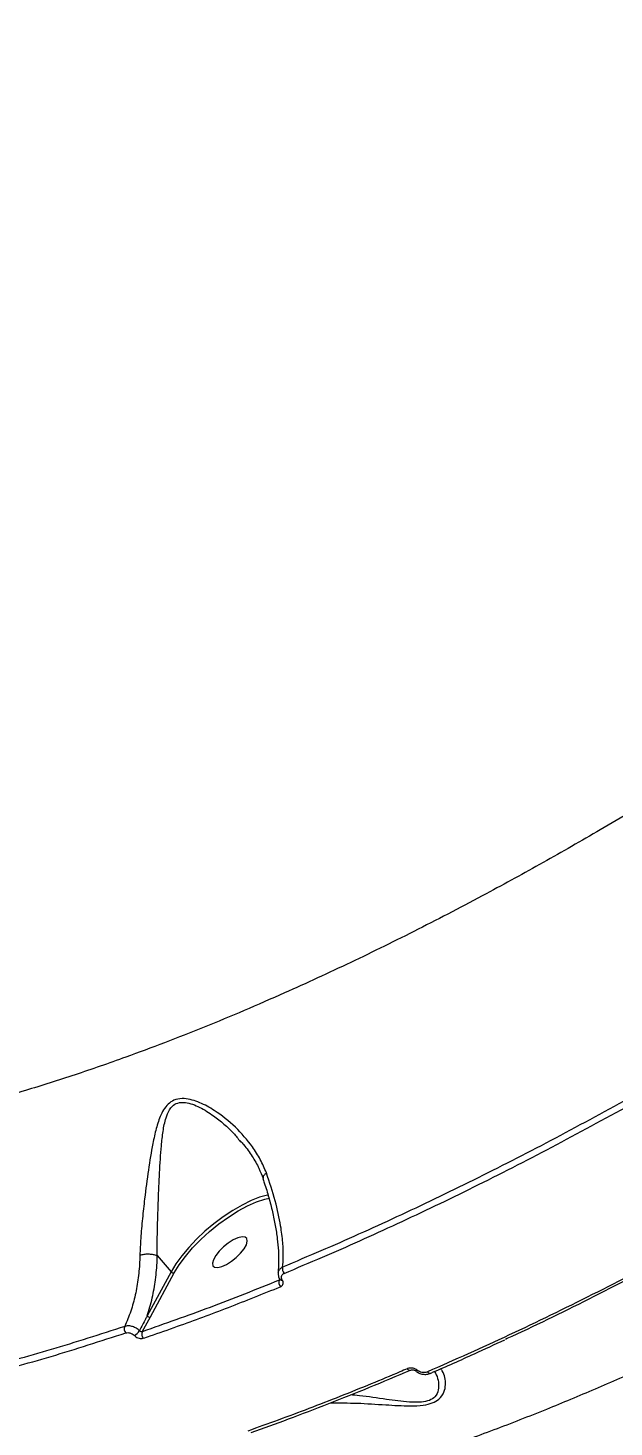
# Model space of a CAD drawing. Header units: millimetres. Extents: x -6328 to 5334, y -5037 to 4112.
# Drawn here: x -3159.2 to -3038.5, y -73.4 to 215 of the extents above; entities that cross this region are included whole.
import ezdxf

# ---------------------------------------------------------------- set-up
doc = ezdxf.new("R2010")
doc.units = ezdxf.units.MM
for name, color, linetype in [('DIKOM_ЗОНА', 80, 'Continuous'), ('DIKOM_ОБЪЕКТ', 7, 'Continuous'), ('DIKOM_РАЗМЕР_ЗОНА', 7, 'Continuous'), ('DIKOM_РАЗМЕР_ОБЪЕКТА', 7, 'Continuous')]:
    doc.layers.add(name, color=color, linetype=linetype)
doc.styles.add('style1', font='arial.ttf', dxfattribs={"width": 0.8})
doc.dimstyles.new('1-50', dxfattribs={"dimtxt": 300, "dimasz": 200, "dimexe": 100, "dimexo": 0, "dimgap": 100, "dimtad": 1, "dimtxsty": 'style1', "dimcen": 200, "dimclrd": 7, "dimclre": 7, "dimclrt": 7, "dimadec": 1, "dimazin": 2, "dimtfac": 1, "dimtmove": 0, "dimatfit": 2, "dimfxl": 0, "dimlwd": 25, "dimlwe": 18, "dimarcsym": 0})

# ---------------------------------------------------------------- blocks, each defined once
blk = doc.blocks.new('*D0')
at = {"layer": 'Defpoints', "color": 0, "transparency": 16777216}
for p in [(-3539.45, 760.32), (3333.52, 448.13), (3333.52, -4437.11)]:
    blk.add_point(p, dxfattribs=at)
at = {"layer": 'DIKOM_РАЗМЕР_ОБЪЕКТА', "color": 7, "lineweight": 18, "transparency": 16777216}
for p, q in [((-3539.45, 760.32), (-3539.45, -4537.11)), ((3333.52, 448.13), (3333.52, -4537.11))]:
    blk.add_line(p, q, dxfattribs=at)
at = {"layer": 'DIKOM_РАЗМЕР_ОБЪЕКТА', "color": 7, "lineweight": 25, "transparency": 16777216}
blk.add_line((-3339.45, -4437.11), (3133.52, -4437.11), dxfattribs=at)
at = {"layer": 'DIKOM_РАЗМЕР_ОБЪЕКТА', "color": 7, "transparency": 16777216}
for points in [[(-3339.45, -4403.77), (-3339.45, -4470.44), (-3539.45, -4437.11)], [(3133.52, -4403.77), (3133.52, -4470.44), (3333.52, -4437.11)]]:
    blk.add_solid(points, dxfattribs=at)
at = {"layer": 'DIKOM_РАЗМЕР_ОБЪЕКТА', "color": 7, "transparency": 16777216, "insert": (-102.96, -4183.94), "char_height": 300, "attachment_point": 5, "style": 'style1'}
blk.add_mtext('6900', dxfattribs=at)
blk = doc.blocks.new('*D1')
at = {"layer": 'Defpoints', "color": 0, "transparency": 16777216}
for p in [(-5040.91, 625.75), (5333.52, 448.13), (5333.52, -4936.78)]:
    blk.add_point(p, dxfattribs=at)
at = {"layer": 'DIKOM_РАЗМЕР_ЗОНА', "color": 7, "lineweight": 18, "transparency": 16777216}
for p, q in [((-5040.91, 625.75), (-5040.91, -5036.78)), ((5333.52, 448.13), (5333.52, -5036.78))]:
    blk.add_line(p, q, dxfattribs=at)
at = {"layer": 'DIKOM_РАЗМЕР_ЗОНА', "color": 7, "lineweight": 25, "transparency": 16777216}
blk.add_line((-4840.91, -4936.78), (5133.52, -4936.78), dxfattribs=at)
at = {"layer": 'DIKOM_РАЗМЕР_ЗОНА', "color": 7, "transparency": 16777216}
for points in [[(-4840.91, -4903.45), (-4840.91, -4970.11), (-5040.91, -4936.78)], [(5133.52, -4903.45), (5133.52, -4970.11), (5333.52, -4936.78)]]:
    blk.add_solid(points, dxfattribs=at)
at = {"layer": 'DIKOM_РАЗМЕР_ЗОНА', "color": 7, "transparency": 16777216, "insert": (-104.69, -4683.61), "char_height": 300, "attachment_point": 5, "style": 'style1'}
blk.add_mtext('10400', dxfattribs=at)
blk = doc.blocks.new('*D2')
at = {"layer": 'Defpoints', "color": 0, "transparency": 16777216}
for p in [(-5303.77, 2121.42), (-1621.11, 2121.42), (560.33, -2395.62)]:
    blk.add_point(p, dxfattribs=at)
at = {"layer": 'DIKOM_РАЗМЕР_ОБЪЕКТА', "color": 7, "lineweight": 18, "transparency": 16777216}
for p, q in [((-1621.11, 2121.42), (-5403.77, 2121.42)), ((560.33, -2395.62), (-5403.77, -2395.62))]:
    blk.add_line(p, q, dxfattribs=at)
at = {"layer": 'DIKOM_РАЗМЕР_ОБЪЕКТА', "color": 7, "lineweight": 25, "transparency": 16777216}
blk.add_line((-5303.77, -2195.62), (-5303.77, 1921.42), dxfattribs=at)
at = {"layer": 'DIKOM_РАЗМЕР_ОБЪЕКТА', "color": 7, "transparency": 16777216}
for points in [[(-5337.11, 1921.42), (-5270.44, 1921.42), (-5303.77, 2121.42)], [(-5337.11, -2195.62), (-5270.44, -2195.62), (-5303.77, -2395.62)]]:
    blk.add_solid(points, dxfattribs=at)
at = {"layer": 'DIKOM_РАЗМЕР_ОБЪЕКТА', "color": 7, "transparency": 16777216, "insert": (-5556.94, -137.1), "char_height": 300, "attachment_point": 5, "rotation": 90, "style": 'style1'}
blk.add_mtext('4500', dxfattribs=at)
blk = doc.blocks.new('*D3')
at = {"layer": 'Defpoints', "color": 0, "transparency": 16777216}
for p in [(-1814.92, 4111.71), (-5877.98, -3895.62), (33.33, -3895.62)]:
    blk.add_point(p, dxfattribs=at)
at = {"layer": 'DIKOM_РАЗМЕР_ЗОНА', "color": 7, "lineweight": 18, "transparency": 16777216}
for p, q in [((-1814.92, 4111.71), (-5977.98, 4111.71)), ((33.33, -3895.62), (-5977.98, -3895.62))]:
    blk.add_line(p, q, dxfattribs=at)
at = {"layer": 'DIKOM_РАЗМЕР_ЗОНА', "color": 7, "lineweight": 25, "transparency": 16777216}
blk.add_line((-5877.98, 3911.71), (-5877.98, -3695.62), dxfattribs=at)
at = {"layer": 'DIKOM_РАЗМЕР_ЗОНА', "color": 7, "transparency": 16777216}
for points in [[(-5911.31, 3911.71), (-5844.65, 3911.71), (-5877.98, 4111.71)], [(-5911.31, -3695.62), (-5844.65, -3695.62), (-5877.98, -3895.62)]]:
    blk.add_solid(points, dxfattribs=at)
at = {"layer": 'DIKOM_РАЗМЕР_ЗОНА', "color": 7, "transparency": 16777216, "insert": (-6131.15, 108.05), "char_height": 300, "attachment_point": 5, "rotation": 90, "style": 'style1'}
blk.add_mtext('8000', dxfattribs=at)

msp = doc.modelspace()

# ---------------------------------------------------------------- linework, layer by layer
at = {"layer": 'DIKOM_ЗОНА', "color": 3, "lineweight": 15}
msp.add_lwpolyline([(-2227.791, 4022.501, -0.4004134), (-924.694, 3567.218), (-783.266, 3290.817), (-574.315, 2882.448, 0.2815691), (-351.757, 2746.326), (3559.672, 2746.326, -0.2314536), (4743.738, 2167.188, -0.5747587), (2938.453, -2322.602, 0.3441492), (2725.867, -2545.064, -0.3852766), (1233.33, -3895.616), (300.314, -3895.616, -0.3636017), (-860.648, -2922.741, 0.3636017), (-1106.793, -2716.473), (-1724.025, -2716.473, -0.3491545), (-2514.764, -2087.631, 0.3242764), (-2736.03, -1894.92, -0.3882716), (-5040.908, 625.746), (-5040.908, 2102.661, -0.2943872), (-4453.774, 3013.453), (-2227.791, 4022.501)], format="xyb", dxfattribs=at)
at = {"layer": 'DIKOM_ОБЪЕКТ', "color": 7, "linetype": 'Continuous', "lineweight": 15}
for p, q in [((-3115.435, -14.493), (-3115.309, -14.645)), ((-3132.522, -38.037), (-3129.697, -41.375)), ((-3129.697, -41.375), (-3134.611, -50.448)), ((-3133.952, -50.667), (-3129.038, -41.594)), ((-3107.388, -42.933), (-3107.418, -43.103)), ((-3107.292, -42.968), (-3107.282, -42.982)), ((-3135.621, -53.71), (-3133.952, -50.667))]:
    msp.add_line(p, q, dxfattribs=at)
at = {"layer": 'DIKOM_ОБЪЕКТ', "color": 7, "linetype": 'Continuous', "lineweight": 15, "flags": 128}
for points in [[(-3109.611, -25.5), (-3109.84, -25.547), (-3111.46, -26.002), (-3113.218, -26.693), (-3115.077, -27.606), (-3116.995, -28.72), (-3118.933, -30.012), (-3120.849, -31.454), (-3122.7, -33.014), (-3124.447, -34.66), (-3126.053, -36.355), (-3127.484, -38.064), (-3128.707, -39.749), (-3129.697, -41.375)], [(-3129.038, -41.594), (-3128.018, -39.928), (-3126.747, -38.2), (-3125.256, -36.451), (-3123.582, -34.723), (-3121.763, -33.057), (-3119.844, -31.494), (-3117.871, -30.071), (-3115.891, -28.821), (-3113.951, -27.776), (-3112.099, -26.959), (-3110.378, -26.392), (-3109.509, -26.192)], [(-3121.087, -40.13), (-3120.712, -40.437), (-3120.084, -40.492), (-3119.253, -40.29), (-3118.287, -39.848), (-3117.263, -39.202), (-3116.265, -38.404), (-3115.374, -37.519), (-3114.661, -36.617), (-3114.185, -35.774), (-3113.984, -35.056), (-3114.075, -34.522), (-3114.449, -34.215), (-3115.078, -34.16), (-3115.908, -34.362), (-3116.875, -34.803), (-3117.899, -35.45), (-3118.896, -36.248), (-3119.788, -37.133), (-3120.5, -38.034), (-3120.976, -38.878), (-3121.177, -39.596), (-3121.087, -40.13)], [(-3078.94, -61.683), (-3079.015, -61.73), (-3079.085, -61.767), (-3079.148, -61.794), (-3079.204, -61.809), (-3079.252, -61.814), (-3079.291, -61.807), (-3079.321, -61.789), (-3079.341, -61.76)], [(-3076.206, -62.28), (-3076.176, -62.266), (-3076.173, -62.264)]]:
    msp.add_lwpolyline(points, dxfattribs=at)
at = {"layer": 'DIKOM_ОБЪЕКТ', "color": 7, "linetype": 'Continuous', "lineweight": 15}
for centre, radius, start, end in [((-3129.197, -40.971), 0.643, 218.94275, 284.32027), ((-3106.135, -43.539), 1.355, 161.22624, 221.91838), ((-3106.968, -42.609), 0.488, 229.88508, 293.35109), ((-3105.371, -40.768), 1.389, 163.96815, 221.4994), ((-3134.111, -50.044), 0.643, 218.94288, 284.31942), ((-3138.036, -53.111), 1.297, 157.98548, 220.73554), ((-3138.931, -51.818), 3.202, 302.43723, 328.48311), ((-3134.448, -54.231), 1.283, 156.04144, 221.18332), ((-3080.525, -61.019), 0.633, 211.82902, 283.76469), ((-3076.348, -61.66), 0.636, 212.08869, 282.94406)]:
    msp.add_arc(centre, radius, start, end, dxfattribs=at)
for points, knots in [([(-3154.951, -94.845), (-3150.949, -94.651), (-3143.099, -94.269), (-3130.532, -92.636), (-3117.51, -90.27), (-3103.818, -87.062), (-3089.256, -82.959), (-3075.644, -78.501), (-3063.193, -73.968), (-3052.679, -69.847), (-3042.328, -65.525), (-3032.162, -61.039), (-3021.847, -56.249), (-3009.156, -50.07), (-2994.001, -42.25), (-2976.493, -32.597), (-2959.458, -22.625), (-2942.976, -12.454), (-2927.686, -2.56), (-2913.129, 7.265), (-2899.58, 16.759), (-2886.303, 26.399), (-2871.884, 37.227), (-2856.639, 49.123), (-2840.647, 62.128), (-2826.075, 74.449), (-2812.434, 86.406), (-2799.938, 97.729), (-2787.885, 109.013), (-2774.996, 121.471), (-2761.624, 134.896), (-2747.894, 149.275), (-2735.654, 162.638), (-2724.439, 175.382), (-2714.38, 187.261), (-2704.883, 198.919), (-2695.912, 210.388), (-2687.277, 221.867), (-2681.871, 229.478), (-2679.165, 233.286)], [0, 0, 0, 0, 0.0321108, 0.0629807, 0.0939441, 0.1252643, 0.1566821, 0.189835, 0.2117861, 0.2337707, 0.2537041, 0.2736375, 0.2936718, 0.313706, 0.3466387, 0.3796847, 0.4118208, 0.4412262, 0.470712, 0.4960472, 0.5214337, 0.5455273, 0.5696649, 0.6018539, 0.6313075, 0.6608414, 0.6862174, 0.7116447, 0.7357766, 0.7599525, 0.7922219, 0.8217486, 0.8513558, 0.8767942, 0.9022838, 0.9264743, 0.9507088, 0.9753312, 1, 1, 1, 1]), ([(-2826.251, 223.508), (-2830.413, 219.075), (-2838.737, 210.21), (-2851.777, 196.998), (-2865.204, 183.874), (-2879.107, 170.808), (-2893.389, 157.89), (-2908.089, 145.099), (-2923.092, 132.546), (-2937.409, 121.032), (-2950.901, 110.573), (-2963.555, 101.084), (-2976.311, 91.841), (-2989.199, 82.826), (-3002.157, 74.089), (-3015.203, 65.622), (-3028.26, 57.48), (-3040.906, 49.919), (-3053.082, 42.942), (-3065.608, 36.062), (-3078.837, 29.153), (-3092.707, 22.325), (-3107.45, 15.523), (-3122.96, 8.925), (-3137.296, 3.421), (-3149.509, -0.822), (-3160.455, -4.292), (-3171.815, -7.49), (-3183.489, -10.296), (-3195.642, -12.681), (-3208.113, -14.457), (-3219.687, -15.347), (-3229.677, -15.472), (-3238.247, -15.05), (-3246.359, -14.092), (-3253.976, -12.597), (-3261.094, -10.57), (-3267.676, -8.005), (-3273.774, -4.946), (-3277.373, -2.466), (-3279.175, -1.224)], [0, 0, 0, 0, 0.0277428, 0.0554856, 0.0835918, 0.1116979, 0.1402848, 0.1688716, 0.1978427, 0.2268138, 0.2503664, 0.2739191, 0.2976931, 0.3214671, 0.3455316, 0.3695961, 0.393891, 0.4181859, 0.4402547, 0.4623235, 0.4890861, 0.5158638, 0.5426264, 0.5757713, 0.6089163, 0.6309326, 0.652949, 0.6796477, 0.7063614, 0.7330602, 0.7661254, 0.7991906, 0.8241634, 0.8492229, 0.8742824, 0.8994293, 0.9244842, 0.9496267, 0.9747692, 1, 1, 1, 1]), ([(-3110.053, -21), (-3110.445, -20.068), (-3111.236, -18.19), (-3113.297, -14.96), (-3116.368, -11.419), (-3120.135, -8.394), (-3123.252, -6.671), (-3125.359, -5.912), (-3127.062, -5.59), (-3128.721, -5.746), (-3130.084, -6.508), (-3131.069, -7.648), (-3131.993, -9.384), (-3132.78, -11.815), (-3133.613, -15.578), (-3134.385, -20.411), (-3135.072, -25.662), (-3135.595, -30.415), (-3135.956, -34.364), (-3136.059, -36.808), (-3136.107, -37.953)], [0, 0, 0, 0, 0.0515649, 0.1038944, 0.1938056, 0.2863971, 0.343697, 0.372759, 0.4024673, 0.4366789, 0.4671091, 0.4964619, 0.5269704, 0.5803763, 0.634947, 0.725167, 0.8181223, 0.8802031, 0.943889, 1, 1, 1, 1]), ([(-3035.432, -5.621), (-3040.8, -8.562), (-3051.547, -14.449), (-3067.493, -22.578), (-3083.284, -30.167), (-3096.347, -36.037), (-3104.081, -39.283), (-3106.706, -40.385)], [0, 0, 0, 0, 0.2200464, 0.4406219, 0.6628116, 0.885546, 1, 1, 1, 1]), ([(-3132.527, -38.033), (-3132.527, -38.032), (-3132.547, -36.938), (-3132.543, -34.528), (-3132.45, -30.689), (-3132.286, -26.079), (-3132.059, -20.893), (-3131.778, -16.152), (-3131.367, -12.383), (-3130.882, -9.876), (-3130.19, -8.161), (-3129.381, -7.107), (-3128.299, -6.448), (-3126.803, -6.386), (-3125.247, -6.797), (-3123.267, -7.669), (-3120.344, -9.559), (-3117.47, -11.928), (-3115.892, -13.917), (-3115.435, -14.493)], [0, 0, 0, 0, 0.0000376, 0.0673609, 0.1430033, 0.2205214, 0.3308706, 0.4442201, 0.5080937, 0.5729284, 0.6154618, 0.6405171, 0.6734344, 0.7106608, 0.7435999, 0.7776887, 0.8456752, 0.955348, 1, 1, 1, 1]), ([(-3106.411, -41.689), (-3103.78, -40.585), (-3096.09, -37.357), (-3083.1, -31.522), (-3067.34, -23.956), (-3051.296, -15.785), (-3040.419, -9.828), (-3034.974, -6.845)], [0, 0, 0, 0, 0.1144547, 0.3345006, 0.5550758, 0.7772655, 1, 1, 1, 1]), ([(-3115.367, -14.449), (-3115.157, -14.68), (-3114.264, -15.656), (-3112.984, -17.517), (-3111.619, -19.85), (-3111.017, -21.435), (-3110.747, -22.144)], [0, 0, 0, 0, 0.1018911, 0.4316407, 0.7456245, 1, 1, 1, 1]), ([(-3110.798, -22.126), (-3110.692, -22.427), (-3110.22, -23.765), (-3109.543, -26.074), (-3108.778, -29.029), (-3108.195, -31.872), (-3107.787, -34.573), (-3107.555, -37.103), (-3107.518, -39.393), (-3107.567, -40.887), (-3107.669, -41.536), (-3107.676, -41.579)], [0, 0, 0, 0, 0.0388578, 0.1731333, 0.3088415, 0.4455861, 0.5828423, 0.7198411, 0.855869, 0.9903564, 1, 1, 1, 1]), ([(-3110.053, -21), (-3110.073, -21.015), (-3110.274, -21.167), (-3110.58, -21.473), (-3110.791, -21.849), (-3110.735, -22.032), (-3110.715, -22.1)], [0, 0, 0, 0, 0.0402329, 0.4035321, 0.7802782, 1, 1, 1, 1]), ([(-3106.706, -40.385), (-3106.654, -39.721), (-3106.531, -38.149), (-3106.64, -35.334), (-3107.126, -31.498), (-3108.137, -26.756), (-3109.409, -22.935), (-3110.053, -21)], [0, 0, 0, 0, 0.1301673, 0.3081385, 0.4882733, 0.7408505, 1, 1, 1, 1]), ([(-3008.38, -27.567), (-3014.179, -30.804), (-3025.793, -37.287), (-3043.025, -46.196), (-3060.123, -54.55), (-3071.294, -59.513), (-3076.887, -61.998)], [0, 0, 0, 0, 0.2482503, 0.4971899, 0.7482385, 1, 1, 1, 1]), ([(-3060.79, -55.223), (-3060.342, -55.022), (-3054.358, -52.327), (-3042.503, -46.439), (-3025.255, -37.572), (-3013.534, -31.026), (-3007.665, -27.748)], [0, 0, 0, 0, 0.026102, 0.3486056, 0.6738411, 1, 1, 1, 1]), ([(-3136.107, -37.953), (-3136.116, -38.261), (-3136.16, -39.838), (-3136.398, -42.626), (-3137.02, -46.185), (-3137.937, -49.573), (-3138.803, -51.603), (-3139.238, -52.625)], [0, 0, 0, 0, 0.0563914, 0.288291, 0.5227681, 0.7600043, 1, 1, 1, 1]), ([(-3136.107, -37.953), (-3136.074, -37.94), (-3135.928, -37.884), (-3135.537, -37.773), (-3134.857, -37.676), (-3134.005, -37.681), (-3133.175, -37.795), (-3132.743, -37.954), (-3132.527, -38.033)], [0, 0, 0, 0, 0.0350348, 0.1552513, 0.3664391, 0.5776263, 0.7888131, 1, 1, 1, 1]), ([(-3134.611, -50.448), (-3134.237, -49.229), (-3133.512, -46.865), (-3132.851, -43.008), (-3132.585, -40.052), (-3132.532, -38.362), (-3132.522, -38.037)], [0, 0, 0, 0, 0.3208307, 0.6223551, 0.9272313, 1, 1, 1, 1]), ([(-3132.522, -38.037), (-3132.523, -38.036), (-3132.525, -38.034), (-3132.527, -38.033), (-3132.527, -38.033)], [0, 0, 0, 0, 0.6744349, 1, 1, 1, 1]), ([(-3107.418, -43.103), (-3112.195, -45.019), (-3121.759, -48.855), (-3130.997, -52.091), (-3135.621, -53.71)], [0, 0, 0, 0, 0.49945, 1, 1, 1, 1]), ([(-3107.618, -41.619), (-3107.625, -41.831), (-3107.638, -42.283), (-3107.458, -42.743), (-3107.298, -42.955), (-3107.289, -42.966)], [0, 0, 0, 0, 0.454525, 0.9703851, 1, 1, 1, 1]), ([(-3106.706, -40.385), (-3106.775, -40.422), (-3107.051, -40.57), (-3107.402, -40.937), (-3107.628, -41.335), (-3107.618, -41.564), (-3107.617, -41.581)], [0, 0, 0, 0, 0.1390739, 0.5592282, 0.9675144, 1, 1, 1, 1]), ([(-3107.266, -43.018), (-3107.274, -43.036), (-3107.293, -43.081), (-3107.355, -43.1), (-3107.405, -43.102), (-3107.418, -43.103)], [0, 0, 0, 0, 0.3293694, 0.830769, 1, 1, 1, 1]), ([(-3107.349, -42.895), (-3107.326, -42.922), (-3107.279, -42.98), (-3107.258, -43.035), (-3107.259, -43.032), (-3107.26, -43.031)], [0, 0, 0, 0, 0.3422875, 0.7086016, 1, 1, 1, 1]), ([(-3107.143, -44.444), (-3107.102, -44.425), (-3106.936, -44.35), (-3106.712, -44.152), (-3106.57, -43.819), (-3106.576, -43.438), (-3106.708, -43.184), (-3106.774, -43.057)], [0, 0, 0, 0, 0.0795875, 0.3194881, 0.5497988, 0.7748586, 1, 1, 1, 1]), ([(-3106.774, -43.057), (-3106.84, -42.931), (-3106.971, -42.68), (-3106.977, -42.304), (-3106.836, -41.977), (-3106.615, -41.782), (-3106.452, -41.708), (-3106.411, -41.689)], [0, 0, 0, 0, 0.2263604, 0.4527269, 0.6823825, 0.9207758, 1, 1, 1, 1]), ([(-3135.414, -55.076), (-3134.947, -54.916), (-3132.61, -54.116), (-3126.797, -52.066), (-3117.882, -48.764), (-3110.724, -45.884), (-3107.143, -44.444)], [0, 0, 0, 0, 0.0507693, 0.253855, 0.6266991, 1, 1, 1, 1]), ([(-3134.611, -50.448), (-3134.725, -50.671), (-3135.243, -51.692), (-3135.781, -52.702), (-3136.202, -53.492)], [0, 0, 0, 0, 0.2185559, 1, 1, 1, 1]), ([(-3139.238, -52.625), (-3144.318, -54.273), (-3154.492, -57.573), (-3169.17, -61.528), (-3183.45, -64.808), (-3192.489, -66.293), (-3197.015, -67.037)], [0, 0, 0, 0, 0.2482505, 0.4971903, 0.7482387, 1, 1, 1, 1]), ([(-3196.929, -68.404), (-3192.457, -67.67), (-3183.5, -66.2), (-3169.265, -62.943), (-3154.493, -58.975), (-3144.181, -55.631), (-3139.018, -53.957)], [0, 0, 0, 0, 0.2482503, 0.4971899, 0.7482385, 1, 1, 1, 1]), ([(-3136.202, -53.492), (-3136.243, -53.455), (-3136.486, -53.236), (-3137.012, -52.887), (-3137.799, -52.585), (-3138.591, -52.471), (-3139.022, -52.574), (-3139.238, -52.625)], [0, 0, 0, 0, 0.0485308, 0.2867338, 0.5246988, 0.7622785, 1, 1, 1, 1]), ([(-3139.018, -53.957), (-3138.89, -53.929), (-3138.633, -53.874), (-3138.163, -53.953), (-3137.695, -54.146), (-3137.382, -54.363), (-3137.238, -54.497), (-3137.214, -54.52)], [0, 0, 0, 0, 0.2378088, 0.4755153, 0.7135038, 0.9515312, 1, 1, 1, 1]), ([(-3137.214, -54.52), (-3137.19, -54.543), (-3137.047, -54.677), (-3136.736, -54.893), (-3136.27, -55.084), (-3135.8, -55.162), (-3135.543, -55.105), (-3135.414, -55.076)], [0, 0, 0, 0, 0.0479293, 0.2856334, 0.523625, 0.7617704, 1, 1, 1, 1]), ([(-3135.621, -53.71), (-3135.662, -53.716), (-3135.744, -53.729), (-3135.895, -53.694), (-3136.046, -53.622), (-3136.147, -53.546), (-3136.194, -53.499), (-3136.202, -53.492)], [0, 0, 0, 0, 0.2385191, 0.4769727, 0.7149768, 0.9522192, 1, 1, 1, 1]), ([(-3076.183, -62.236), (-3076.069, -62.187), (-3073.101, -60.924), (-3068.026, -58.648), (-3063.027, -56.325), (-3060.943, -55.357)], [0, 0, 0, 0, 0.0229223, 0.5927736, 1, 1, 1, 1]), ([(-3081.063, -61.352), (-3081.558, -61.564), (-3084.031, -62.621), (-3090.827, -65.463), (-3101.358, -69.671), (-3109.719, -72.688), (-3113.903, -74.198)], [0, 0, 0, 0, 0.0441427, 0.2207211, 0.6100162, 1, 1, 1, 1]), ([(-3113.196, -74.465), (-3110.647, -73.556), (-3105.373, -71.677), (-3097.241, -68.567), (-3088.861, -65.224), (-3083.2, -62.828), (-3080.375, -61.632)], [0, 0, 0, 0, 0.2384287, 0.4932204, 0.7471417, 1, 1, 1, 1]), ([(-3096.868, -68.395), (-3095.048, -68.39), (-3091.331, -68.38), (-3086.608, -68.715), (-3082.946, -68.938), (-3080.328, -69.029), (-3077.86, -68.928), (-3075.802, -68.448), (-3074.25, -67.524), (-3073.385, -66.166), (-3073.105, -64.609), (-3073.274, -63.112), (-3073.633, -61.985), (-3074.038, -61.482), (-3074.152, -61.34)], [0, 0, 0, 0, 0.1430827, 0.2922511, 0.3553666, 0.4193084, 0.4911986, 0.548838, 0.6065321, 0.6912178, 0.7775317, 0.8657252, 0.9621371, 1, 1, 1, 1]), ([(-3075.431, -61.908), (-3075.301, -62.139), (-3074.925, -62.807), (-3074.583, -64.116), (-3074.55, -65.684), (-3075.094, -67.056), (-3076.394, -67.939), (-3078.265, -68.309), (-3080.541, -68.248), (-3082.973, -67.991), (-3086.425, -67.513), (-3089.738, -67.008), (-3092.144, -66.802), (-3092.757, -66.75)], [0, 0, 0, 0, 0.0574915, 0.1664855, 0.2751707, 0.3757008, 0.4414172, 0.5069415, 0.5917224, 0.670055, 0.7485604, 0.9358657, 1, 1, 1, 1]), ([(-3078.94, -61.683), (-3079.077, -61.582), (-3079.349, -61.38), (-3079.883, -61.217), (-3080.454, -61.18), (-3080.85, -61.265), (-3081.041, -61.344), (-3081.063, -61.352)], [0, 0, 0, 0, 0.2147712, 0.4259281, 0.681714, 0.9641494, 1, 1, 1, 1]), ([(-3080.447, -61.67), (-3080.412, -61.651), (-3080.32, -61.602), (-3080.073, -61.552), (-3079.788, -61.574), (-3079.579, -61.634), (-3079.439, -61.702), (-3079.342, -61.768), (-3079.284, -61.822), (-3079.26, -61.856), (-3079.254, -61.865), (-3079.253, -61.866)], [0, 0, 0, 0, 0.1636694, 0.4282058, 0.6040218, 0.7207392, 0.8030332, 0.8630365, 0.9267009, 0.985398, 1, 1, 1, 1]), ([(-3079.129, -61.906), (-3079.024, -61.992), (-3078.712, -62.251), (-3078.032, -62.47), (-3077.2, -62.542), (-3076.572, -62.448), (-3076.268, -62.296), (-3076.211, -62.268)], [0, 0, 0, 0, 0.1288667, 0.3841209, 0.6484376, 0.9338023, 1, 1, 1, 1]), ([(-3076.887, -61.998), (-3077.094, -62.064), (-3077.457, -62.179), (-3078.047, -62.131), (-3078.552, -61.973), (-3078.81, -61.78), (-3078.94, -61.683)], [0, 0, 0, 0, 0.3292165, 0.5797724, 0.7886019, 1, 1, 1, 1])]:
    msp.add_open_spline(points, degree=3, knots=knots, dxfattribs=at)

# ---------------------------------------------------------------- dimensions: what is measured, and where the dimension line sits
at = {"layer": 'DIKOM_РАЗМЕР_ЗОНА'}
dim = msp.add_linear_dim(base=(-5877.98, -3895.616), p1=(-1814.925, 4111.709), p2=(33.33, -3895.616), angle=90, text='8000', dimstyle='1-50', dxfattribs=at)
dim.commit()
dim.dimension.update_dxf_attribs({"geometry": '*D3', "text_midpoint": (-5877.98, 108.046), "dimtype": 160})
dim = msp.add_linear_dim(base=(5333.521, -4936.782), p1=(-5040.908, 625.746), p2=(5333.521, 448.128), text='10400', dimstyle='1-50', dxfattribs=at)
dim.commit()
dim.dimension.update_dxf_attribs({"geometry": '*D1', "text_midpoint": (-104.69, -4936.782), "dimtype": 160})
at = {"layer": 'DIKOM_РАЗМЕР_ОБЪЕКТА'}
dim = msp.add_linear_dim(base=(-5303.773, 2121.419), p1=(560.33, -2395.616), p2=(-1621.109, 2121.419), angle=90, text='4500', dimstyle='1-50', dxfattribs=at)
dim.commit()
dim.dimension.update_dxf_attribs({"geometry": '*D2', "text_midpoint": (-5303.773, -137.099), "dimtype": 160})
dim = msp.add_linear_dim(base=(3333.521, -4437.108), p1=(-3539.449, 760.323), p2=(3333.521, 448.128), text='6900', dimstyle='1-50', dxfattribs=at)
dim.commit()
dim.dimension.update_dxf_attribs({"geometry": '*D0', "text_midpoint": (-102.964, -4437.108), "dimtype": 160})

doc.saveas('drawing.dxf')
